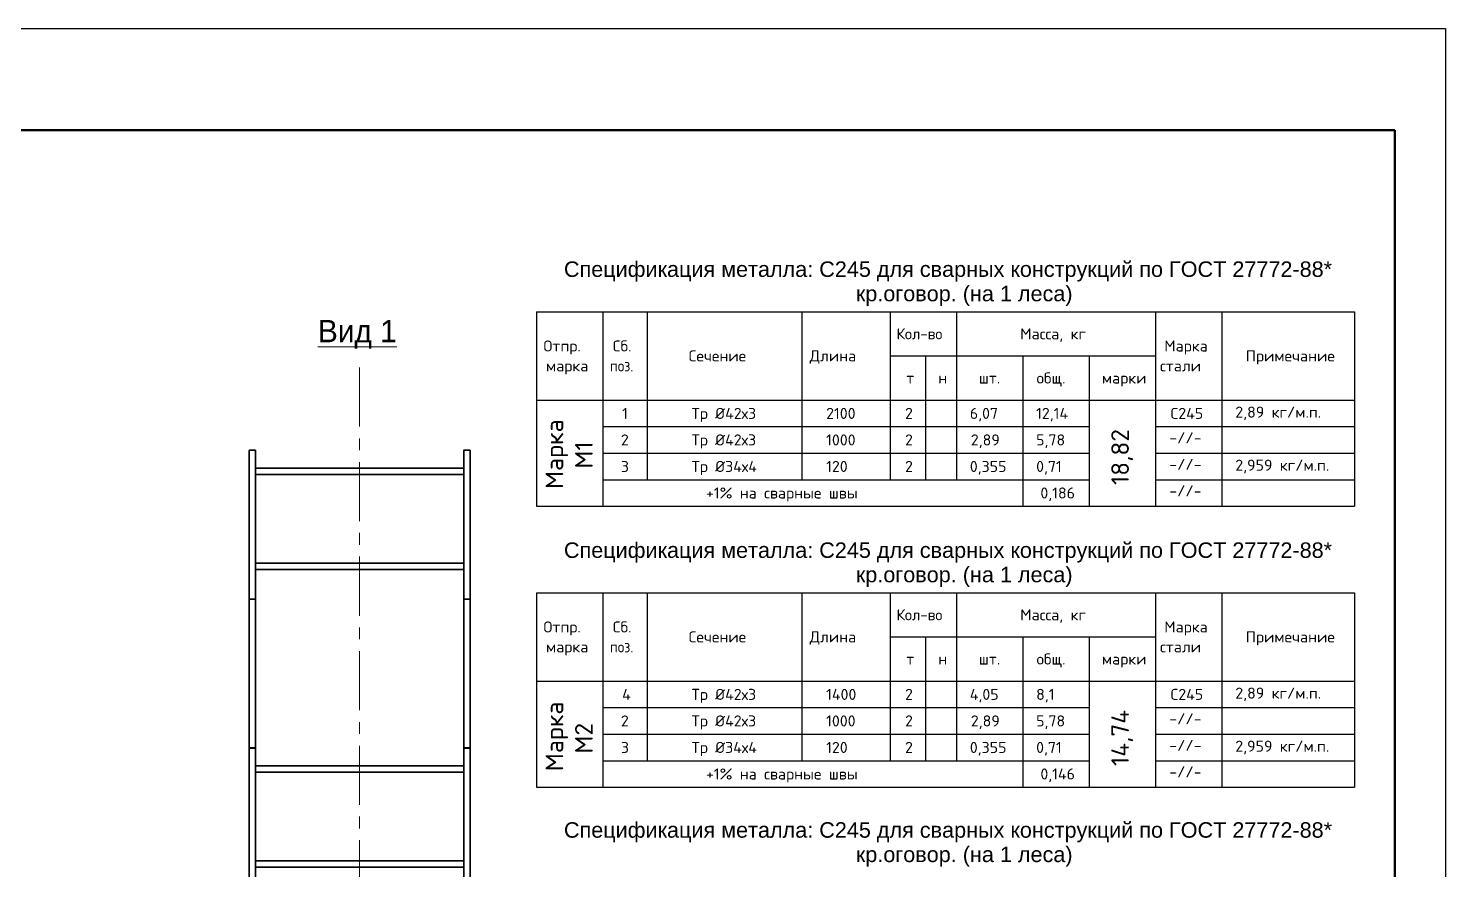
# Model space of a CAD drawing. Header units: millimetres. Extents: x 946422 to 966708, y -915950 to -901947.
# Drawn here: x 957185 to 966708, y -907598 to -901947 of the extents above; entities that cross this region are included whole.
import ezdxf

# ---------------------------------------------------------------- set-up
doc = ezdxf.new("R2010")
doc.units = ezdxf.units.MM
doc.header["$LTSCALE"] = 50
doc.linetypes.add('осевая', pattern=[50.8, 31.75, -6.35, 6.35, -6.35])
doc.styles.add('GOST 2.304', font='isocpeui.ttf')

# ---------------------------------------------------------------- blocks, each defined once
blk = doc.blocks.new('Леса профиль')
at = {"lineweight": 35}
for points in [[(958710.7, -911781.2), (958668.7, -911781.2), (958668.7, -910781.2), (958710.7, -910781.2), (958710.7, -911781.2)], [(960110.7, -911781.2), (960152.7, -911781.2), (960152.7, -910781.2), (960110.7, -910781.2), (960110.7, -911781.2)], [(958710.7, -910901.2), (960110.7, -910901.2), (960110.7, -910943.2), (958710.7, -910943.2), (958710.7, -910901.2)], [(958710.7, -911539.2), (960110.7, -911539.2), (960110.7, -911581.2), (958710.7, -911581.2), (958710.7, -911539.2)]]:
    blk.add_lwpolyline(points, dxfattribs=at)

msp = doc.modelspace()

# ---------------------------------------------------------------- linework, layer by layer
for p, q in [((946421.596, -901947.219), (966708.072, -901947.219)), ((966708.072, -901947.219), (966708.072, -915949.643))]:
    msp.add_line(p, q)
at = {"lineweight": 50}
for p, q in [((946763.122, -902630.253), (966366.547, -902630.253)), ((966366.547, -902630.253), (966366.547, -915608.118))]:
    msp.add_line(p, q, dxfattribs=at)
at = {"linetype": 'Continuous', "ltscale": 10, "extrusion": (1, 0, 0)}
for p, q in [((965203.63, -903850.521), (965203.63, -905157.321)), ((965203.63, -905737.961), (965203.63, -907044.761))]:
    msp.add_line(p, q, dxfattribs=at)
at = {"color": 1, "linetype": 'осевая', "lineweight": 0, "ltscale": 0.25}
msp.add_line((959410.677, -904225.602), (959410.677, -913225.602), dxfattribs=at)
at = {"linetype": 'Continuous', "ltscale": 10, "extrusion": (0, 1, 0)}
for points, elevation in [([(-960600.13, 0), (-966094.63, 0)], -903850.521), ([(-962976.13, 0), (-964758.13, 0)], -904147.521), ([(-960600.13, 0), (-966094.63, 0)], -904444.521), ([(-961045.63, 0), (-964312.63, 0)], -904622.721), ([(-964758.13, 0), (-966094.63, 0)], -904622.721), ([(-961045.63, 0), (-964312.63, 0)], -904800.921), ([(-964758.13, 0), (-966094.63, 0)], -904800.921), ([(-961045.63, 0), (-964312.63, 0)], -904979.121), ([(-964758.13, 0), (-966094.63, 0)], -904979.121), ([(-960600.13, 0), (-966094.63, 0)], -905157.321), ([(-960600.13, 0), (-966094.63, 0)], -905737.961), ([(-962976.13, 0), (-964758.13, 0)], -906034.961), ([(-960600.13, 0), (-966094.63, 0)], -906331.961), ([(-961045.63, 0), (-964312.63, 0)], -906510.161), ([(-964758.13, 0), (-966094.63, 0)], -906510.161), ([(-961045.63, 0), (-964312.63, 0)], -906688.361), ([(-964758.13, 0), (-966094.63, 0)], -906688.361), ([(-961045.63, 0), (-964312.63, 0)], -906866.561), ([(-964758.13, 0), (-966094.63, 0)], -906866.561), ([(-960600.13, 0), (-966094.63, 0)], -907044.761)]:
    msp.add_lwpolyline(points, dxfattribs=dict(at, elevation=elevation))
at = {"linetype": 'Continuous', "ltscale": 10, "extrusion": (1, 0, 0)}
for points, elevation in [([(-903850.521, 0), (-905157.321, 0)], 960600.13), ([(-903850.521, 0), (-905157.321, 0)], 961045.63), ([(-903850.521, 0), (-904444.521, 0)], 961342.63), ([(-903850.521, 0), (-904444.521, 0)], 962382.13), ([(-903850.521, 0), (-904979.121, 0)], 962976.13), ([(-903850.521, 0), (-904979.121, 0)], 963421.63), ([(-903850.521, 0), (-905157.321, 0)], 964758.13), ([(-903850.521, 0), (-905157.321, 0)], 966094.63), ([(-904147.521, 0), (-904979.121, 0)], 963213.73), ([(-904147.521, 0), (-905157.321, 0)], 963867.13), ([(-904147.521, 0), (-905157.321, 0)], 964312.63), ([(-904444.521, 0), (-904979.121, 0)], 961342.63), ([(-904444.521, 0), (-904979.121, 0)], 962382.13), ([(-905737.961, 0), (-907044.761, 0)], 960600.13), ([(-905737.961, 0), (-907044.761, 0)], 961045.63), ([(-905737.961, 0), (-906331.961, 0)], 961342.63), ([(-905737.961, 0), (-906331.961, 0)], 962382.13), ([(-905737.961, 0), (-906866.561, 0)], 962976.13), ([(-905737.961, 0), (-906866.561, 0)], 963421.63), ([(-905737.961, 0), (-907044.761, 0)], 964758.13), ([(-905737.961, 0), (-907044.761, 0)], 966094.63), ([(-906034.961, 0), (-906866.561, 0)], 963213.73), ([(-906034.961, 0), (-907044.761, 0)], 963867.13), ([(-906034.961, 0), (-907044.761, 0)], 964312.63), ([(-906331.961, 0), (-906866.561, 0)], 961342.63), ([(-906331.961, 0), (-906866.561, 0)], 962382.13)]:
    msp.add_lwpolyline(points, dxfattribs=dict(at, elevation=elevation))
at = {"color": 5, "lineweight": 35, "ltscale": 10000}
for points in [[(958710.677, -906781.159), (958668.677, -906781.159), (958668.677, -905781.159), (958710.677, -905781.159), (958710.677, -906781.159)], [(960110.677, -906781.159), (960152.677, -906781.159), (960152.677, -905781.159), (960110.677, -905781.159), (960110.677, -906781.159)]]:
    msp.add_lwpolyline(points, dxfattribs=at)

# ---------------------------------------------------------------- block references
at = {"lineweight": 0}
for p in [(0, 6000), (0, 4000)]:
    msp.add_blockref('Леса профиль', p, dxfattribs=at)

# ---------------------------------------------------------------- texts
at = {"linetype": 'Continuous', "ltscale": 10, "attachment_point": 1, "style": 'GOST 2.304'}
for s, insert, char_height, width in [('{\\fArial|b0|i0|c204|p34;Спецификация\\fArial|b0|i0|c0|p34; \\fArial|b0|i0|c204|p34;металла\\fArial|b0|i0|c0|p34;: \\fArial|b0|i0|c204|p34;С\\fArial|b0|i0|c0|p34;245 \\fArial|b0|i0|c204|p34;для\\fArial|b0|i0|c0|p34; \\fArial|b0|i0|c204|p34;сварных\\fArial|b0|i0|c0|p34; \\fArial|b0|i0|c204|p34;конструкций\\fArial|b0|i0|c0|p34; \\fArial|b0|i0|c204|p34;по\\fArial|b0|i0|c0|p34; \\fArial|b0|i0|c204|p34;ГОСТ\\fArial|b0|i0|c0|p34; 27772-88*}', (960783.527, -903512.684), 103.95, 5424.9731), ('{\\fArial|b0|i0|c204|p34;кр.оговор\\fArial|b0|i0|c0|p34;.\\fArial|b0|i0|c204|p34; (на 1 леса)}', (962744.903, -903676.534), 103.95, 1951.86602), ('\\Fsimplex.shx;\\W1.0000000000;\\T1.0000000000;\\o\\lОтпр.', (960645.433, -904043.571), 74.25, 399.53571), ('\\Fsimplex.shx;\\W1.0000000000;\\T1.0000000000;\\o\\lСб.', (961112.007, -904043.571), 74.25, 226.28571), ('\\Fsimplex.shx;\\W0.9513513514;\\T1.0000000000;\\o\\lКол-во', (963018.354, -903961.896), 74.25, 481.01004), ('\\Fsimplex.shx;\\W1.0000000000;\\T1.0000000000;\\o\\lМасса, кг', (963849.409, -903961.896), 74.25, 636.42857), ('\\Fsimplex.shx;\\W1.0000000000;\\T1.0000000000;\\o\\lМарка', (964817.444, -904043.571), 74.25, 420.75), ('\\Fsimplex.shx;\\W1.0000000000;\\T1.0000000000;\\o\\lСечение', (961621.821, -904110.396), 74.25, 540.96429), ('{\\Fsimplex|c204;Длина}', (962434.77, -904110.396), 74.25, 502.07143), ('\\Fsimplex.shx;\\W1.0000000000;\\T1.0000000000;\\o\\lПримечание', (965365.037, -904110.396), 74.25, 760.17857), ('\\Fsimplex.shx;\\W1.0000000000;\\T1.0000000000;\\o\\lмарка', (960663.156, -904177.221), 74.25, 413.67857), ('{\\Fsimplex|c204;\\W0.88073;поз\\Fsimplex|c0;.}', (961092.717, -904177.221), 74.25, 261.57798), ('\\Fsimplex.shx;\\W1.0000000000;\\T1.0000000000;\\o\\lстали', (964788.583, -904177.221), 74.25, 438.42857), ('\\Fsimplex.shx;\\W1.0000000000;\\T1.0000000000;\\o\\lт', (963083.221, -904258.896), 74.25, 176.78571), ('\\Fsimplex.shx;\\W1.0000000000;\\T1.0000000000;\\o\\lн', (963298.546, -904258.896), 74.25, 144.96429), ('\\Fsimplex.shx;\\W1.0000000000;\\T1.0000000000;\\o\\lшт.', (963571.414, -904258.896), 74.25, 282.85714), ('\\Fsimplex.shx;\\W1.0000000000;\\T1.0000000000;\\o\\lобщ.', (963959.282, -904258.896), 74.25, 321.75), ('\\Fsimplex.shx;\\W1.0000000000;\\T1.0000000000;\\o\\lмарки', (964398.374, -904258.896), 74.25, 413.67857), ('{\\Fsimplex|c0;1}', (961174.639, -904496.496), 74.25, 109.60714), ('{\\Fsimplex|c204;Тр\\Fsimplex|c0; %%C\\Fsimplex|c204;42х3}', (961641.486, -904496.496), 74.25, 618.75), ('{\\Fsimplex|c204;2100}', (962545.48, -904496.496), 74.25, 410.14286), ('{\\Fsimplex|c204;2}', (963075.439, -904496.496), 74.25, 109.60714), ('{\\Fsimplex|c204;6,07}', (963510.73, -904496.496), 74.25, 357.10714), ('{\\Fsimplex|c204;12,14}', (963956.23, -904496.496), 74.25, 357.10714), ('{\\Fsimplex|c204;С245}', (964859.705, -904496.496), 74.25, 342.96429), ('{\\Fsimplex|c204;2,89 кг/м.п.}', (965294.618, -904487.979), 74.25, 772.73045), ('\\Fsimplex.shx;\\W1.0000000000;\\T1.0000000000;\\o\\l2', (961166.286, -904674.696), 74.25, 141.42857), ('{\\Fsimplex|c204;Тр\\Fsimplex|c0; %%C\\Fsimplex|c204;42х3}', (961641.486, -904674.696), 74.25, 618.75), ('{\\Fsimplex|c204;1000}', (962545.48, -904674.696), 74.25, 410.14286), ('{\\Fsimplex|c204;2}', (963075.439, -904674.696), 74.25, 109.60714), ('{\\Fsimplex|c204;2,89}', (963517.603, -904674.696), 74.25, 318.21429), ('{\\Fsimplex|c204;5,78}', (963956.23, -904674.696), 74.25, 357.10714), ('\\Fsimplex.shx;\\W1.0000000000;\\T1.0000000000;\\o\\l-//-', (964850.942, -904660.553), 74.25, 403.07143), ('\\Fsimplex.shx;\\W1.0000000000;\\T1.0000000000;\\o\\l3', (961166.286, -904852.896), 74.25, 141.42857), ('{\\Fsimplex|c204;Тр\\Fsimplex|c0; %%C\\Fsimplex|c204;34х4}', (961641.486, -904852.896), 74.25, 618.75), ('{\\Fsimplex|c204;120}', (962545.48, -904852.896), 74.25, 410.14286), ('{\\Fsimplex|c204;2}', (963075.439, -904852.896), 74.25, 109.60714), ('{\\Fsimplex|c204;0,355}', (963510.73, -904852.896), 74.25, 357.10714), ('{\\Fsimplex|c204;0,71}', (963956.23, -904852.896), 74.25, 357.10714), ('\\Fsimplex.shx;\\W1.0000000000;\\T1.0000000000;\\o\\l-//-', (964850.942, -904838.753), 74.25, 403.07143), ('{\\Fsimplex|c204;2,959 кг/м.п.}', (965294.618, -904844.379), 74.25, 772.73045), ('\\Fsimplex.shx;\\W1.0000000000;\\T1.0000000000;\\o\\l+1% на сварные швы', (961738.011, -905031.096), 74.25, 1361.25), ('{\\Fsimplex|c204;0,186}', (963985.002, -905031.096), 74.25, 304.07143), ('\\Fsimplex.shx;\\W1.0000000000;\\T1.0000000000;\\o\\l-//-', (964850.942, -905016.953), 74.25, 403.07143), ('{\\fArial|b0|i0|c204|p34;Спецификация\\fArial|b0|i0|c0|p34; \\fArial|b0|i0|c204|p34;металла\\fArial|b0|i0|c0|p34;: \\fArial|b0|i0|c204|p34;С\\fArial|b0|i0|c0|p34;245 \\fArial|b0|i0|c204|p34;для\\fArial|b0|i0|c0|p34; \\fArial|b0|i0|c204|p34;сварных\\fArial|b0|i0|c0|p34; \\fArial|b0|i0|c204|p34;конструкций\\fArial|b0|i0|c0|p34; \\fArial|b0|i0|c204|p34;по\\fArial|b0|i0|c0|p34; \\fArial|b0|i0|c204|p34;ГОСТ\\fArial|b0|i0|c0|p34; 27772-88*}', (960783.527, -905400.123), 103.95, 5424.9731), ('{\\fArial|b0|i0|c204|p34;кр.оговор\\fArial|b0|i0|c0|p34;.\\fArial|b0|i0|c204|p34; (на 1 леса)}', (962744.903, -905563.973), 103.95, 1951.86602), ('\\Fsimplex.shx;\\W0.9513513514;\\T1.0000000000;\\o\\lКол-во', (963018.354, -905849.336), 74.25, 481.01004), ('\\Fsimplex.shx;\\W1.0000000000;\\T1.0000000000;\\o\\lМасса, кг', (963849.409, -905849.336), 74.25, 636.42857), ('\\Fsimplex.shx;\\W1.0000000000;\\T1.0000000000;\\o\\lОтпр.', (960645.433, -905931.011), 74.25, 399.53571), ('\\Fsimplex.shx;\\W1.0000000000;\\T1.0000000000;\\o\\lСб.', (961112.007, -905931.011), 74.25, 226.28571), ('\\Fsimplex.shx;\\W1.0000000000;\\T1.0000000000;\\o\\lМарка', (964817.444, -905931.011), 74.25, 420.75), ('\\Fsimplex.shx;\\W1.0000000000;\\T1.0000000000;\\o\\lСечение', (961621.821, -905997.836), 74.25, 540.96429), ('{\\Fsimplex|c204;Длина}', (962434.77, -905997.836), 74.25, 502.07143), ('\\Fsimplex.shx;\\W1.0000000000;\\T1.0000000000;\\o\\lПримечание', (965365.037, -905997.836), 74.25, 760.17857), ('\\Fsimplex.shx;\\W1.0000000000;\\T1.0000000000;\\o\\lмарка', (960663.156, -906064.661), 74.25, 413.67857), ('{\\Fsimplex|c204;\\W0.88073;поз\\Fsimplex|c0;.}', (961092.717, -906064.661), 74.25, 261.57798), ('\\Fsimplex.shx;\\W1.0000000000;\\T1.0000000000;\\o\\lобщ.', (963959.282, -906146.336), 74.25, 321.75), ('\\Fsimplex.shx;\\W1.0000000000;\\T1.0000000000;\\o\\lстали', (964788.583, -906064.661), 74.25, 438.42857), ('\\Fsimplex.shx;\\W1.0000000000;\\T1.0000000000;\\o\\lт', (963083.221, -906146.336), 74.25, 176.78571), ('\\Fsimplex.shx;\\W1.0000000000;\\T1.0000000000;\\o\\lн', (963298.546, -906146.336), 74.25, 144.96429), ('\\Fsimplex.shx;\\W1.0000000000;\\T1.0000000000;\\o\\lшт.', (963571.414, -906146.336), 74.25, 282.85714), ('\\Fsimplex.shx;\\W1.0000000000;\\T1.0000000000;\\o\\lмарки', (964398.374, -906146.336), 74.25, 413.67857), ('{\\Fsimplex|c204;4}', (961174.639, -906383.936), 74.25, 109.60714), ('{\\Fsimplex|c204;Тр\\Fsimplex|c0; %%C\\Fsimplex|c204;42х3}', (961641.486, -906383.936), 74.25, 618.75), ('{\\Fsimplex|c204;1400}', (962545.48, -906383.936), 74.25, 410.14286), ('{\\Fsimplex|c204;2}', (963075.439, -906383.936), 74.25, 109.60714), ('{\\Fsimplex|c204;4,05}', (963510.73, -906383.936), 74.25, 357.10714), ('{\\Fsimplex|c204;8,1}', (963956.23, -906383.936), 74.25, 357.10714), ('{\\Fsimplex|c204;С245}', (964859.705, -906383.936), 74.25, 342.96429), ('{\\Fsimplex|c204;2,89 кг/м.п.}', (965294.618, -906375.419), 74.25, 772.73045), ('\\Fsimplex.shx;\\W1.0000000000;\\T1.0000000000;\\o\\l2', (961166.286, -906562.136), 74.25, 141.42857), ('{\\Fsimplex|c204;Тр\\Fsimplex|c0; %%C\\Fsimplex|c204;42х3}', (961641.486, -906562.136), 74.25, 618.75), ('{\\Fsimplex|c204;1000}', (962545.48, -906562.136), 74.25, 410.14286), ('{\\Fsimplex|c204;2}', (963075.439, -906562.136), 74.25, 109.60714), ('{\\Fsimplex|c204;2,89}', (963517.603, -906562.136), 74.25, 318.21429), ('{\\Fsimplex|c204;5,78}', (963956.23, -906562.136), 74.25, 357.10714), ('\\Fsimplex.shx;\\W1.0000000000;\\T1.0000000000;\\o\\l-//-', (964850.942, -906547.993), 74.25, 403.07143), ('\\Fsimplex.shx;\\W1.0000000000;\\T1.0000000000;\\o\\l3', (961166.286, -906740.336), 74.25, 141.42857), ('{\\Fsimplex|c204;Тр\\Fsimplex|c0; %%C\\Fsimplex|c204;34х4}', (961641.486, -906740.336), 74.25, 618.75), ('{\\Fsimplex|c204;120}', (962545.48, -906740.336), 74.25, 410.14286), ('{\\Fsimplex|c204;2}', (963075.439, -906740.336), 74.25, 109.60714), ('{\\Fsimplex|c204;0,355}', (963510.73, -906740.336), 74.25, 357.10714), ('{\\Fsimplex|c204;0,71}', (963956.23, -906740.336), 74.25, 357.10714), ('\\Fsimplex.shx;\\W1.0000000000;\\T1.0000000000;\\o\\l-//-', (964850.942, -906726.193), 74.25, 403.07143), ('{\\Fsimplex|c204;2,959 кг/м.п.}', (965294.618, -906731.819), 74.25, 772.73045), ('\\Fsimplex.shx;\\W1.0000000000;\\T1.0000000000;\\o\\l-//-', (964850.942, -906904.393), 74.25, 403.07143), ('\\Fsimplex.shx;\\W1.0000000000;\\T1.0000000000;\\o\\l+1% на сварные швы', (961738.011, -906918.536), 74.25, 1361.25), ('{\\Fsimplex|c204;0,146}', (963985.002, -906918.536), 74.25, 304.07143), ('{\\fArial|b0|i0|c204|p34;Спецификация\\fArial|b0|i0|c0|p34; \\fArial|b0|i0|c204|p34;металла\\fArial|b0|i0|c0|p34;: \\fArial|b0|i0|c204|p34;С\\fArial|b0|i0|c0|p34;245 \\fArial|b0|i0|c204|p34;для\\fArial|b0|i0|c0|p34; \\fArial|b0|i0|c204|p34;сварных\\fArial|b0|i0|c0|p34; \\fArial|b0|i0|c204|p34;конструкций\\fArial|b0|i0|c0|p34; \\fArial|b0|i0|c204|p34;по\\fArial|b0|i0|c0|p34; \\fArial|b0|i0|c204|p34;ГОСТ\\fArial|b0|i0|c0|p34; 27772-88*}', (960783.527, -907279.766), 103.95, 5424.9731), ('{\\fArial|b0|i0|c204|p34;кр.оговор\\fArial|b0|i0|c0|p34;.\\fArial|b0|i0|c204|p34; (на 1 леса)}', (962744.903, -907443.616), 103.95, 1951.86602)]:
    msp.add_mtext(s, dxfattribs=dict(at, insert=insert, char_height=char_height, width=width))
at = {"lineweight": 0, "ltscale": 10000, "insert": (959130.489, -903905.698), "char_height": 150, "width": 861.79265, "attachment_point": 1}
msp.add_mtext('{\\LВид 1}', dxfattribs=at)
at = {"linetype": 'Continuous', "ltscale": 10, "char_height": 118.8, "attachment_point": 1, "rotation": 90, "style": 'GOST 2.304'}
for s, insert, width in [('{\\Fsimplex|c204;\\W0.26713; \\W1;Марка \\P{\\W2.0566; }М1}', (960660.1, -905067.113), 583.53892), ('{\\Fsimplex|c204;18,82}', (964461.13, -905014.629), 468.86087), ('{\\Fsimplex|c204;\\W0.26713; \\W1;Марка \\P{\\W1.81975; }М2}', (960660.1, -906962.599), 583.53892), ('{\\Fsimplex|c204;14,74}', (964461.13, -906902.069), 468.86087)]:
    msp.add_mtext(s, dxfattribs=dict(at, insert=insert, width=width))

doc.saveas('drawing.dxf')
